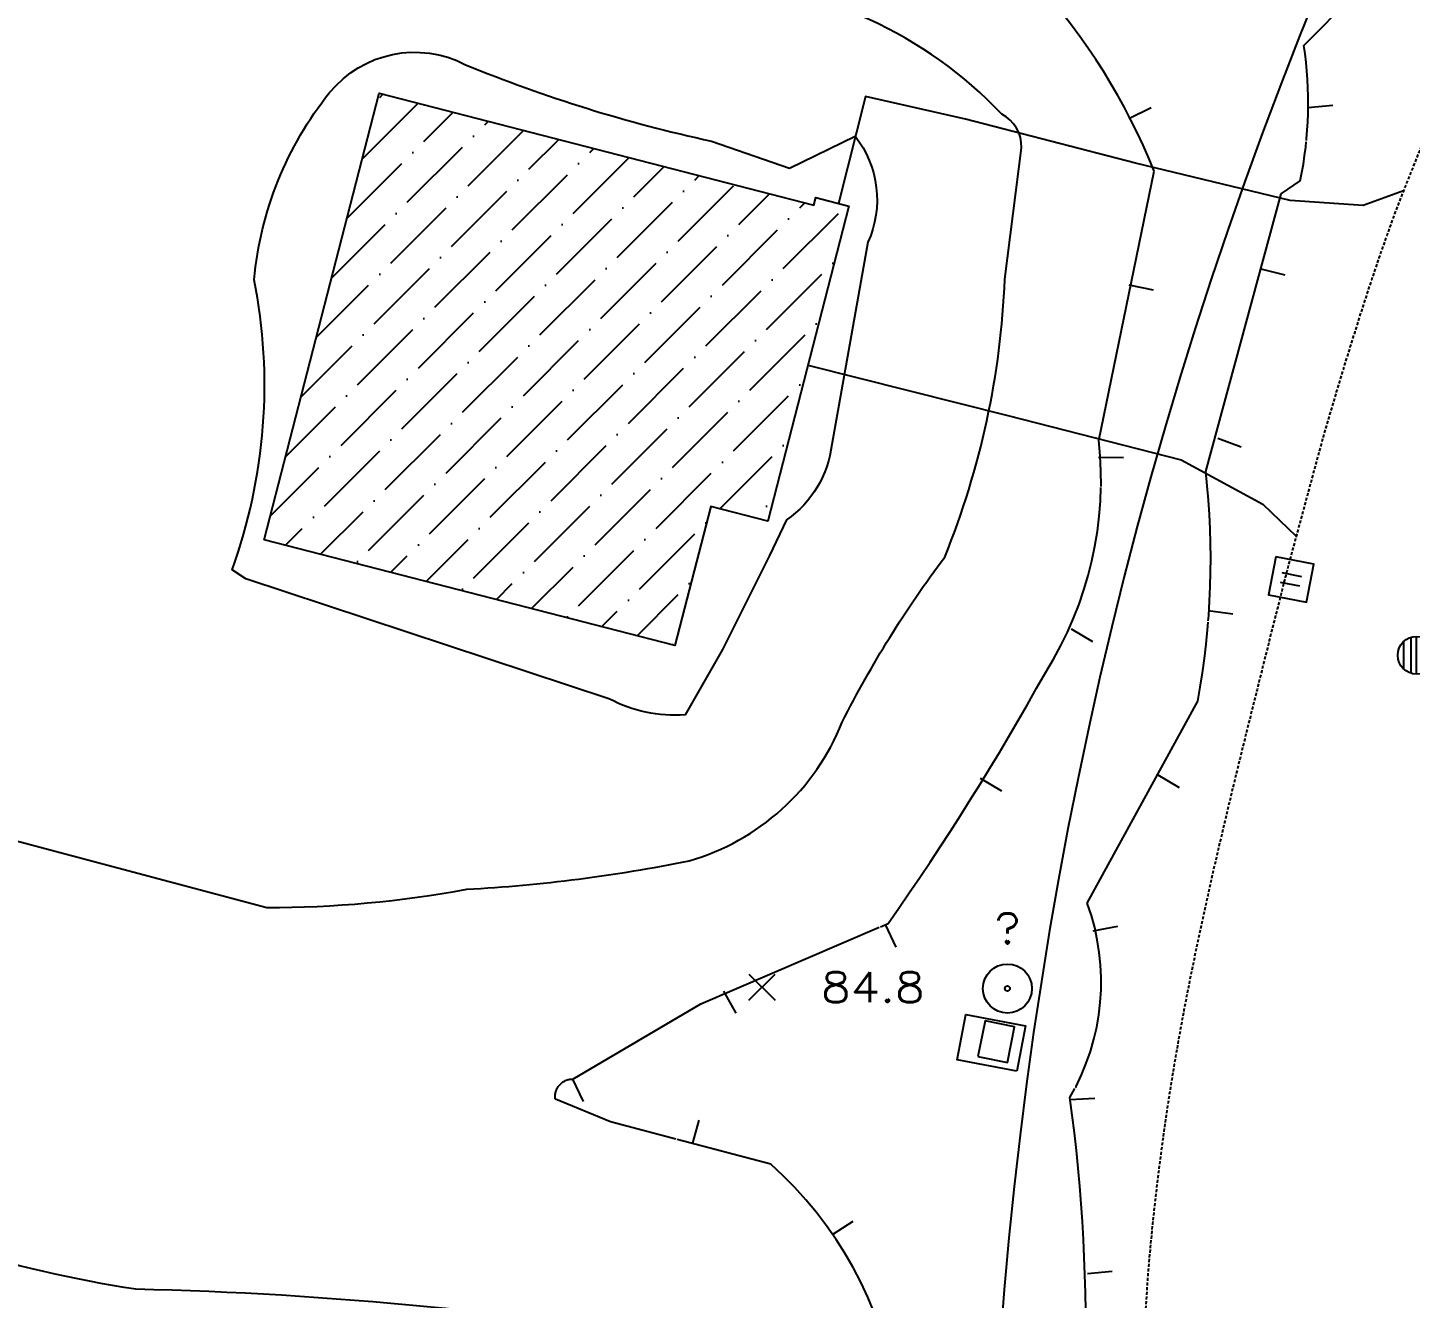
# Model space of a CAD drawing. Header units: feet. Extents: x 1023941 to 1026768, y 90264 to 94497.
# Drawn here: x 1024736.6 to 1024847.2, y 92383.8 to 92485.4 of the extents above; entities that cross this region are included whole.
import ezdxf
from ezdxf.enums import TextEntityAlignment as Align

# ---------------------------------------------------------------- set-up
doc = ezdxf.new("R2010")
doc.units = ezdxf.units.FT
doc.header["$MEASUREMENT"] = 0
for name, pattern in [('HIDDEN', [0.375, 0.25, -0.125]), ('LTP702', [40, 40, 0]), ('LTP706', [40, 40, 0])]:
    doc.linetypes.add(name, pattern=pattern)
for name, color, linetype in [('BUILDING', 11, 'Continuous'), ('CB', 10, 'Continuous'), ('CF-DEP_INDX', 11, 'LTP702'), ('CF-DEP_INT', 9, 'LTP706'), ('CF-INTERMED', 9, 'Continuous'), ('CONCRETE', 10, 'Continuous'), ('DRIVE', 10, 'Continuous'), ('E3BDL', 6, 'Continuous'), ('E6BUH', 9, 'Continuous'), ('MH', 10, 'Continuous'), ('OBJECT', 10, 'Continuous'), ('OBS_PAVE', 10, 'HIDDEN'), ('SPOTELEV', 9, 'Continuous'), ('UTILITY', 10, 'Continuous')]:
    doc.layers.add(name, color=color, linetype=linetype)
doc.styles.add('60', font='simplex.shx', dxfattribs={"width": 1.15, "height": 2.4})

# ---------------------------------------------------------------- blocks, each defined once
blk = doc.blocks.new('MH')
for p, q in [((-0.316406, -0.339844), (-0.316406, 0.349609)), ((-0.146484, 0.458984), (-0.146484, -0.427734)), ((0, -0.458984), (0, 0.474609)), ((0.146484, 0.443359), (0.146484, -0.435547)), ((0.302734, -0.332031), (0.302734, 0.365234))]:
    blk.add_line(p, q)
blk.add_circle((0, 0.007813), 0.470703)
blk = doc.blocks.new('CB_A')
for p, q in [((-0.118, -0.248), (-0.118, 0.249)), ((0.124, -0.248), (0.124, 0.249))]:
    blk.add_line(p, q)
at = {"flags": 128}
blk.add_lwpolyline([(0.487, 0.484), (-0.481, 0.484), (-0.481, -0.484), (0.487, -0.484)], close=True, dxfattribs=at)
blk = doc.blocks.new('OBJECT')
for radius in [0.49, 0.0508]:
    blk.add_circle((0, 0), radius)
blk = doc.blocks.new('DEPRESS2')
blk.add_line((0.005859, -0.996094), (0.001953, -0.001953))
blk = doc.blocks.new('DEPRESS')
blk.add_line((0.005859, -0.996094), (0.001953, -0.001953))
blk = doc.blocks.new('SPOT')
for p, q in [((-0.5, -0.5), (0.5, 0.5)), ((-0.5, 0.5), (0.5, -0.5))]:
    blk.add_line(p, q)

msp = doc.modelspace()

# ---------------------------------------------------------------- hatches: boundary and pattern name
at = {"layer": 'E6BUH'}
h = msp.add_hatch(dxfattribs=at)
h.set_pattern_fill('ANSI36', color=256, scale=20, style=0)
h.paths.add_polyline_path([(1024935.79, 92419.41), (1024901.26, 92419.08), (1024901.37, 92407.86), (1024896.09, 92407.81), (1024896.35, 92380.92), (1024901.55, 92380.97), (1024901.53, 92382.87), (1024936.14, 92383.2)])
h.paths.add_polyline_path([(1024802.31, 92471.15), (1024799.66, 92471.83), (1024799.5, 92471.23), (1024764.75, 92480.18), (1024755.54, 92444.47), (1024788.39, 92436.01), (1024791.26, 92447.12), (1024795.82, 92445.94)])

# ---------------------------------------------------------------- linework, layer by layer
at = {"layer": 'BUILDING', "flags": 128}
msp.add_lwpolyline([(1024755.54, 92444.47), (1024764.75, 92480.18), (1024799.5, 92471.23), (1024799.66, 92471.83), (1024802.31, 92471.15), (1024795.82, 92445.94), (1024791.26, 92447.12), (1024788.39, 92436.01), (1024755.54, 92444.47)], close=True, dxfattribs=at)
at = {"layer": 'CF-DEP_INDX', "elevation": 85, "flags": 128}
msp.add_lwpolyline([(1024822.92, 92296.18), (1024821.36, 92299, 0.271046159), (1024811.27, 92314.75, -0.184964072), (1024802.62, 92324.75, 0.035362311), (1024812.22, 92341.4, 0.122638096), (1024811.69, 92349.76, -0.069418601), (1024806.06, 92376.27, 0.172593311), (1024796.07, 92394.51), (1024783.23, 92397.91), (1024778.83, 92399.72, -0.460980977), (1024780.22, 92401.33), (1024790.47, 92407.34), (1024805.44, 92413.78, 0.027177504), (1024818.04, 92433.88, 0.169452305), (1024822.3, 92452.39), (1024826.72, 92473.95, 0.088340636), (1024817.25, 92489.07), (1024813.13, 92491.63), (1024800.43, 92497.63), (1024791.4, 92499.84), (1024762.53, 92514.57, 0.043002461), (1024733.89, 92524.69, -0.135124647), (1024728.79, 92527.82, -0.49077753), (1024736.67, 92538.68, -0.193938258), (1024752.51, 92535.96), (1024775.37, 92524.75), (1024790.33, 92519.3)], format="xyb", dxfattribs=at)
at = {"layer": 'CF-DEP_INT', "elevation": 84, "flags": 128}
msp.add_lwpolyline([(1024862.28, 92494.08, -0.030483536), (1024860.84, 92472.94, -0.066872259), (1024859.01, 92463.99), (1024859.46, 92461.32, 0.208616315), (1024863.08, 92465.42, -0.066876693), (1024880.06, 92483.34), (1024877.69, 92467.91), (1024875.26, 92463.79, 0.092743756), (1024873.9, 92449.65, 0.058822581), (1024866, 92428.68, 0.08875883), (1024860.04, 92392.93, -0.064718601), (1024855.72, 92374.7), (1024853.83, 92364.56, 0.220489062), (1024848.68, 92370.22), (1024843.23, 92374.8, 0.129561346), (1024832.59, 92366.93, 0.167277438), (1024825.11, 92355.36, -1.050255649), (1024825.24, 92353.43), (1024825.24, 92353.43, -0.471863862), (1024823.14, 92358.17), (1024824.19, 92363.85), (1024821.2, 92377.12, 0.04105865), (1024819.98, 92399.85, 0.222821945), (1024821.37, 92415.39), (1024830.21, 92431.54, 0.072703972), (1024830.85, 92449.93), (1024836.86, 92472.14), (1024838.4, 92473.17, 0.089167062), (1024838.69, 92483.99), (1024863.93, 92509.48), (1024862.28, 92494.08)], format="xyb", close=True, dxfattribs=at)
at = {"layer": 'CF-INTERMED', "elevation": 86, "flags": 128}
for points in [[(1024728.21, 92422.37), (1024755.75855, 92415.05606, 0.046089467), (1024771.75, 92416.51, 0.036234626), (1024789.52, 92418.78, 0.232750272), (1024801.76598, 92429.87448, -0.04378146), (1024809.96333, 92443.0746, 0.08698462), (1024814.77023, 92465.30997), (1024816.10531, 92475.8178, 0.287810731), (1024814.53342, 92478.50527, 0.196284705), (1024791.24074, 92489.05536, -0.116310272), (1024781.77, 92492.11, 0.109778719), (1024759.44, 92499.22), (1024733.89, 92504.84, -0.149686604)], [(1024791.74189, 92379.99375, 0.036858993), (1024745.27, 92384.52, -0.074892384), (1024716.78, 92393.39, -0.430796966)]]:
    msp.add_lwpolyline(points, format="xyb", dxfattribs=at)
at = {"layer": 'CF-INTERMED', "elevation": 87, "flags": 128}
msp.add_lwpolyline([(1024795.95, 92443.2), (1024792.18591, 92435.68977), (1024789.21, 92430.46, -0.142361891), (1024783.12, 92431.75), (1024754.09, 92441.35), (1024752.98, 92442.06, 0.136402737), (1024754.75, 92465.26, -0.146712189), (1024760.78, 92480.23, -0.355503393), (1024771.65, 92482.46, 0.044310801), (1024791.32, 92476.35), (1024797.55, 92474.18), (1024802.8, 92476.74, -0.278809565), (1024803.83, 92468.26), (1024800.93, 92452.09, -0.217559926), (1024797.31, 92446.05), (1024795.95, 92443.2)], format="xyb", close=True, dxfattribs=at)
at = {"layer": 'CONCRETE', "flags": 128}
msp.add_lwpolyline([(1024815.73, 92401.96), (1024810.95, 92402.88), (1024811.65, 92406.5), (1024816.43, 92405.58), (1024815.73, 92401.96)], close=True, dxfattribs=at)
at = {"layer": 'DRIVE', "flags": 128}
for points in [[(1024846.65, 92472.37), (1024843.43, 92471.21), (1024837.58, 92471.61), (1024825.23, 92474.57), (1024811.62, 92478.09), (1024803.64, 92479.91), (1024801.47, 92471.37)], [(1024799.03, 92458.42), (1024815.01, 92454.41), (1024828.88, 92450.85), (1024835.4, 92447.3), (1024838.08, 92444.76)]]:
    msp.add_lwpolyline(points, dxfattribs=at)
at = {"layer": 'E3BDL'}
msp.add_arc((1025163.53059, 92355.25947), 350, 121.4878945, 209.9784501, dxfattribs=at)
at = {"layer": 'OBS_PAVE', "flags": 128}
msp.add_lwpolyline([(1024877.31, 92534.26), (1024873.3, 92527.05), (1024872.45, 92525.52, 0.002952), (1024870.08, 92521.12, 0.001727), (1024867.71, 92516.72, 0.001727), (1024865.4, 92512.28, 0.002074), (1024863.09, 92507.84), (1024860.09, 92501.88), (1024858.6, 92498.91), (1024858.36, 92498.43, 0.001387), (1024856.17, 92493.93, 0.003179), (1024853.98, 92489.43, 0.008516), (1024849.83, 92480.32), (1024846.65, 92472.37), (1024846.16, 92471.13, 0.012924), (1024842.94, 92461.67, 0.008356), (1024840.06, 92452.08), (1024838.08, 92444.76), (1024837.44, 92442.41, 0.002654), (1024836.8, 92439.87, 0.000412), (1024836.15, 92437.32, 0.000785), (1024834.94, 92432.46, 0.001307), (1024833.73, 92427.6, 0.003673), (1024831.41, 92417.85, 0.007535), (1024829.33, 92408.06, 0.010934), (1024827.64, 92398.21), (1024827.25, 92395.36, 0.012811), (1024826.19, 92385.43), (1024825.83, 92379.91), (1024825.54, 92375.44, 0.008053), (1024825.23, 92365.42, 0.003106), (1024825.19, 92360.41, 0.002564), (1024825.16, 92355.41), (1024825.17, 92354.06), (1024825.17, 92353.13, 0.003705), (1024825.28, 92348.14, 0.003664), (1024825.38, 92343.14, 0.007478), (1024825.88, 92333.13, 0.007789), (1024826.69, 92323.15, 0.007698), (1024827.8, 92313.39), (1024829.06, 92304.51), (1024829.21, 92303.49, 0.005972), (1024830.04, 92298.56, 0.003413), (1024830.88, 92293.62, 0.00812), (1024832.82, 92283.79), (1024833.75, 92279.69), (1024835.04, 92274.04), (1024835.78, 92271.03, 0.010285), (1024838.46, 92261.4, 0.008119), (1024841.52, 92251.87, 0.005238), (1024844.84, 92242.42, 0.001716), (1024846.25, 92238.6, 0.000622), (1024847.66, 92234.77, 0.000764), (1024849.42, 92230.09, 0.001405), (1024851.18, 92225.4, 0.003815), (1024854.8, 92216.06, 0.007167), (1024858.64, 92206.82, 0.010154), (1024862.81, 92197.74), (1024864.21, 92194.9, 0.012234), (1024868.98, 92186.14, 0.006826), (1024874.13, 92177.57, 0.002503), (1024876.79, 92173.32, -0.000355), (1024879.46, 92169.08, -0.000355), (1024882.11, 92164.84, -0.002806), (1024884.76, 92160.59, -0.00162), (1024886.25, 92158.11, -0.001143), (1024887.74, 92155.63, -0.001977), (1024890.26, 92151.31, -0.000491), (1024892.78, 92146.99, -0.000491), (1024895.28, 92142.66, -0.000289), (1024897.78, 92138.33, -0.000289), (1024900.27, 92134), (1024902.76, 92129.66), (1024905.25, 92125.33, 0.000116), (1024907.74, 92120.99, 0.000116), (1024910.24, 92116.66, 0.000317), (1024912.73, 92112.32, 0.000317), (1024915.23, 92107.99, 0.000468), (1024917.74, 92103.67), (1024918.45, 92102.43, 0.000279), (1024920.97, 92098.12, 0.000203), (1024923.49, 92093.8, 0.000203), (1024926.02, 92089.48, 0.000133), (1024928.54, 92085.17, 0.000133), (1024931.07, 92080.85), (1024933.6, 92076.54), (1024936.13, 92072.23), (1024938.67, 92067.92), (1024941.2, 92063.61), (1024943.73, 92059.3), (1024946.26, 92054.98, -0.000137), (1024948.79, 92050.67), (1024950.02, 92048.57, -0.000125), (1024951.24, 92046.48, -0.000257), (1024953.76, 92042.16, -0.0003), (1024956.28, 92037.84, -0.0003), (1024958.79, 92033.51, -0.000303), (1024961.3, 92029.19), (1024961.81, 92028.3)], format="xyb", dxfattribs=at)
at = {"layer": 'UTILITY', "flags": 128}
msp.add_lwpolyline([(1024812.61, 92403.14), (1024814.98, 92402.66), (1024815.55, 92405.5), (1024813.19, 92405.98), (1024812.61, 92403.14)], close=True, dxfattribs=at)

# ---------------------------------------------------------------- block references
at = {"layer": 'CB', "xscale": 3.200000000013182, "yscale": 3.19999999999709, "zscale": 3.2, "rotation": 79.0464729994443}
msp.add_blockref('CB_A', (1024837.67, 92441.27), dxfattribs=at)
at = {"layer": 'CF-DEP_INDX', "yscale": 2, "zscale": 2}
for p, xscale, rotation in [((1024824.7, 92478.13, 85), 2.00000000001094, 115.8019430002678), ((1024824.72, 92464.81, 85), 2.000000000003072, 78.46077000049434), ((1024822.26, 92451.05, 85), 2.000000000008013, 88.5357949984659), ((1024820.1, 92437.32, 85), 2.000000000014691, 59.03670499934293), ((1024812.82, 92425.36, 85), 2.000000000010278, 59.18033399961816), ((1024805.22, 92413.68, 85), 2.000000000008688, 25.27101499978596), ((1024792.31, 92408.35, 85), 1.999999999954959, 28.72546200062929), ((1024780.22, 92401.33, 85), 2.000000000040123, 25.41553999925883), ((1024789.78, 92396.11, 85), 1.999999999999152, 164.4203319998588), ((1024800.96, 92388.86, 85), 2.000000000013001, 122.5833600004876)]:
    msp.add_blockref('DEPRESS', p, dxfattribs=dict(at, xscale=xscale, rotation=rotation))
at = {"layer": 'CF-DEP_INT', "yscale": 2, "zscale": 2}
for p, xscale, rotation in [((1024839.01, 92479.01, 84), 2.000000000002356, 94.96972099843565), ((1024835.26, 92466.11, 84), 1.999999999992444, 75.79430100110281), ((1024831.81, 92452.55, 84), 1.999999999996405, 69.79553599973593), ((1024831.04, 92438.78, 84), 2.00000000001087, 81.6981339988256), ((1024827.02, 92425.64, 84), 2.000000000012677, 59.16078999944231), ((1024821.82, 92413.14, 84), 2.00000000001413, 101.2538750015764), ((1024819.99, 92399.66, 84), 2.000000000001565, 93.31502899950088), ((1024821.38, 92385.74, 84), 1.999999999992361, 95.05227999889564)]:
    msp.add_blockref('DEPRESS2', p, dxfattribs=dict(at, xscale=xscale, rotation=rotation))
at = {"layer": 'MH', "xscale": 3.199999999953434, "yscale": 3.19999999999709, "zscale": 3.2}
msp.add_blockref('MH', (1024847.7, 92435.2), dxfattribs=at)
at = {"layer": 'OBJECT', "xscale": 4, "yscale": 4, "zscale": 4}
msp.add_blockref('OBJECT', (1024814.98, 92408.57), dxfattribs=at)
at = {"layer": 'SPOTELEV', "xscale": 2.099999999976717, "yscale": 2.100000000005821, "zscale": 2.1}
msp.add_blockref('SPOT', (1024795.35, 92408.68), dxfattribs=at)

# ---------------------------------------------------------------- texts
at = {"layer": 'OBJECT', "style": '60', "width": 1.15}
msp.add_text('?', height=2.4, dxfattribs=at).set_placement((1024813.92, 92412.17))
at = {"layer": 'SPOTELEV', "style": '60', "width": 1.15}
msp.add_text('84.8', height=2.4, dxfattribs=at).set_placement((1024804.22, 92408.68), align=Align.MIDDLE_CENTER)

doc.saveas('drawing.dxf')
